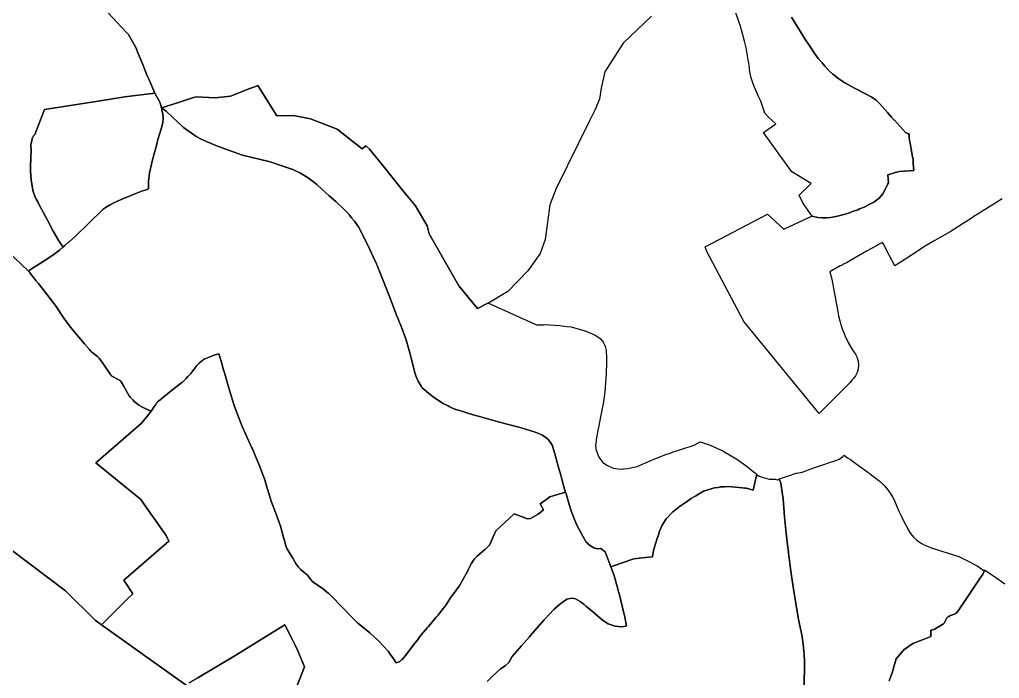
# Model space of a CAD drawing. Header units: inches. Extents: x 280195 to 293923, y 9098893 to 9120289.
# Drawn here: x 287875 to 289021, y 9115232 to 9116003 of the extents above; entities that cross this region are included whole.
import ezdxf

# ---------------------------------------------------------------- set-up
doc = ezdxf.new("R2010")
doc.units = ezdxf.units.IN
doc.header["$MEASUREMENT"] = 0
doc.layers.add('CIS', color=7, linetype='Continuous')

msp = doc.modelspace()

# ---------------------------------------------------------------- linework, layer by layer
at = {"layer": 'CIS'}
for points in [[(288777.773, 9116005.3842), (288788.0332, 9115989.0631), (288793.6923, 9115980.2822), (288799.287, 9115971.6015), (288805.0694, 9115962.6294), (288809.1866, 9115957.2088), (288813.6128, 9115951.9737), (288816.9818, 9115947.9888), (288820.0115, 9115944.7208), (288820.1154, 9115944.6117), (288822.2166, 9115942.4797), (288822.5353, 9115942.1857), (288826.348, 9115938.6691), (288833.117, 9115933.3457), (288840.3613, 9115928.69), (288841.1746, 9115928.2261), (288851.596, 9115922.3523), (288853.8092, 9115921.2042), (288854.7478, 9115920.7173), (288870.9602, 9115912.3075), (288871.7849, 9115911.8456), (288876.2636, 9115908.792), (288876.2821, 9115908.7772), (288877.2436, 9115907.8845), (288880.2372, 9115905.1051), (288880.801, 9115904.4831), (288890.0965, 9115893.9878), (288894.9106, 9115888.5524), (288898.1305, 9115884.9985), (288898.2505, 9115884.8662), (288911.1004, 9115870.6833), (288911.2147, 9115870.6015), (288913.8418, 9115869.2402), (288914.4188, 9115869.0915), (288915.3652, 9115868.8475), (288915.7174, 9115868.7567), (288915.6864, 9115868.3869), (288915.4198, 9115865.2048), (288915.8298, 9115861.041), (288916.5937, 9115858.2241), (288917.9369, 9115850.9477), (288919.5656, 9115842.1249), (288920.083, 9115839.3222), (288920.2748, 9115836.3664), (288920.8179, 9115827.9982), (288920.8351, 9115827.7294), (288920.8848, 9115826.1616), (288904.2216, 9115824.9971), (288899.2044, 9115823.9296), (288890.6645, 9115821.1542), (288891.3843, 9115811.8643), (288890.7435, 9115810.5446), (288885.2053, 9115799.1379), (288880.5876, 9115793.8436), (288874.3692, 9115789.2263), (288869.6807, 9115786.6189), (288862.8076, 9115783.4055), (288861.563, 9115782.8236), (288857.5861, 9115781.2169), (288855.4678, 9115780.361), (288851.76, 9115778.994), (288849.4348, 9115778.1368), (288845.7824, 9115776.7903), (288843.2774, 9115775.8668), (288837.6132, 9115774.143), (288833.1437, 9115773.0644), (288829.7458, 9115772.224), (288827.8824, 9115771.9141), (288823.6726, 9115771.2135), (288818.9099, 9115770.9548), (288816.9556, 9115770.8487), (288815.2642, 9115770.7568), (288813.6128, 9115770.8717), (288808.8833, 9115771.2009), (288808.6819, 9115771.2511), (288802.2386, 9115772.8554), (288791.5178, 9115787.5194), (288787.0313, 9115797.2164), (288800.9981, 9115810.7891), (288778.1406, 9115824.4284), (288745.0676, 9115870.3998), (288759.6723, 9115880.8906), (288750.9292, 9115888.3499), (288746.8211, 9115893.305), (288742.0162, 9115907.0689), (288739.497, 9115912.8636), (288734.7571, 9115923.7665), (288733.1822, 9115927.3893), (288730.8063, 9115934.3105), (288729.206, 9115941.451), (288728.401, 9115948.7243), (288728.3848, 9115949.0307), (288727.9182, 9115951.8589), (288727.3092, 9115955.5506), (288724.9887, 9115969.6174), (288722.9731, 9115977.4691), (288719.5821, 9115990.6781), (288718.495, 9115993.7903), (288708.3929, 9116022.7103)], [(287974.24, 9116015.0276), (287993.367, 9115994.3119), (288002.3398, 9115984.9872), (288010.7848, 9115970.7363), (288012.1033, 9115967.184), (288012.7887, 9115965.8611), (288018.6055, 9115952.0663), (288024.4899, 9115936.9044), (288025.7482, 9115933.662), (288026.4748, 9115932.0389), (288033.4343, 9115916.4933), (288030.8343, 9115916.1813), (288029.9012, 9115916.0693), (287998.3993, 9115912.2885), (287967.0549, 9115907.3396), (287904.209, 9115897.4171), (287892.9623, 9115868.1565), (287892.9526, 9115868.1514), (287892.1355, 9115867.5793), (287891.4302, 9115866.8739), (287890.858, 9115866.0569), (287890.4365, 9115865.1528), (287890.2625, 9115864.5845), (287888.5265, 9115857.6458), (287888.2885, 9115856.6943), (287888.5788, 9115848.2241), (287888.2322, 9115842.7912), (287888.1125, 9115838.0331), (287888, 9115833.5666), (287888.0397, 9115828.5792), (287888.0644, 9115825.4638), (287888.7611, 9115815.137), (287890.6258, 9115803.038), (287891.2566, 9115800.2774), (287892.8901, 9115796.1922), (287894.6662, 9115792.7404), (287896.3393, 9115789.4886), (287897.6241, 9115786.9914), (287905.5178, 9115772.4142), (287907.9218, 9115767.9746), (287914.2781, 9115755.3012), (287921.0115, 9115743.994), (287924.8705, 9115738.2305), (287925.4991, 9115737.2858), (287925.7509, 9115736.6216), (287921.7019, 9115733.1707), (287913.9473, 9115727.2336), (287902.5808, 9115719.6462), (287886.7413, 9115709.4673), (287886.5727, 9115709.3588), (287885.3981, 9115708.6041), (287885.0443, 9115708.904), (287877.8721, 9115715.7001), (287850.9738, 9115741.1874)], [(288614.335, 9116006.6147), (288580.9313, 9115974.8647), (288576.7992, 9115968.4366), (288559.5331, 9115941.5767), (288555.2998, 9115922.5266), (288553.1832, 9115909.5621), (288548.1561, 9115897.3912), (288541.5491, 9115884.124), (288528.6298, 9115858.1799), (288502.7005, 9115805.2631), (288495.2921, 9115786.2131), (288490.0005, 9115745.4671), (288483.915, 9115729.0629), (288469.6275, 9115708.9546), (288446.0795, 9115684.6129), (288423.6564, 9115671.1453), (288423.3932, 9115671.2656), (288410.4948, 9115664.651), (288388.9973, 9115691.4401), (288355.6698, 9115749.5253), (288354.2707, 9115751.9637), (288351.6248, 9115761.5548), (288338.0649, 9115784.706), (288326.5545, 9115798.9131), (288316.6441, 9115811.1454), (288303.3383, 9115827.5684), (288284.2882, 9115850.9842), (288279.9888, 9115854.9529), (288275.6893, 9115851.6456), (288246.585, 9115874.466), (288215.2046, 9115886.643), (288195.418, 9115890.3365), (288175.8588, 9115889.8869), (288153.7097, 9115925.7131), (288149.1411, 9115923.7714), (288144.249, 9115921.8373), (288121.987, 9115913.0362), (288103.6737, 9115911.1417), (288081.5716, 9115912.4047), (288078.6617, 9115911.466), (288061.9954, 9115906.0897), (288041.0916, 9115899.5004), (288039.8768, 9115903.7116), (288039.5755, 9115904.6063), (288039.096, 9115906.0309), (288033.7191, 9115915.9669), (288033.4343, 9115916.4933), (288026.4748, 9115932.0389), (288025.7482, 9115933.662), (288024.4899, 9115936.9044), (288018.6055, 9115952.0663), (288012.7887, 9115965.8611), (288012.1033, 9115967.184), (288010.7848, 9115970.7363), (288002.3398, 9115984.9872), (287993.367, 9115994.3119), (287974.24, 9116015.0276)], [(289024.451, 9115793.1713), (289016.8309, 9115788.4884), (289004.3687, 9115780.7101), (288994.4164, 9115774.4904), (288992.9384, 9115773.5668), (288987.9265, 9115770.1691), (288978.8886, 9115764.0423), (288963.4101, 9115754.3591), (288951.1862, 9115747.295), (288945.7117, 9115744.3494), (288933.4851, 9115737.1355), (288925.9109, 9115732.2717), (288924.833, 9115731.5795), (288912.847, 9115723.4836), (288905.1589, 9115718.6707), (288898.837, 9115714.7132), (288892.2315, 9115727.0691), (288891.2504, 9115728.9044), (288885.3439, 9115739.9527), (288884.1847, 9115742.0843), (288879.5319, 9115739.5174), (288877.1765, 9115738.2179), (288865.7839, 9115731.9328), (288842.1247, 9115718.3983), (288839.6758, 9115717.0905), (288838.4266, 9115716.4233), (288835.3773, 9115714.7949), (288835.0471, 9115714.6031), (288822.9005, 9115707.551), (288824.9355, 9115699.2591), (288831.6289, 9115663.3115), (288832.9162, 9115656.398), (288834.7964, 9115648.6682), (288835.7245, 9115645.5697), (288836.7354, 9115642.49), (288837.9864, 9115639.284), (288840.1872, 9115633.6438), (288840.3376, 9115633.2583), (288844.6898, 9115624.3556), (288849.7623, 9115615.8427), (288852.0201, 9115612.5107), (288852.7832, 9115611.3544), (288854.7521, 9115607.4002), (288854.8366, 9115607.1032), (288855.961, 9115603.1517), (288856.3685, 9115598.7532), (288855.961, 9115594.3547), (288854.752, 9115590.106), (288852.7832, 9115586.1518), (288850.8734, 9115583.4927), (288848.6194, 9115580.8874), (288846.4205, 9115578.3458), (288843.5376, 9115575.0138), (288810.249, 9115542.2611), (288722.1483, 9115649.8182), (288678.5237, 9115732.3161), (288677.0651, 9115736.8377), (288749.9614, 9115775.1787), (288769.0114, 9115757.7162), (288793.0906, 9115768.6873), (288801.8926, 9115772.6977), (288802.2386, 9115772.8554), (288808.6819, 9115771.2511), (288808.8833, 9115771.2009), (288813.6128, 9115770.8717), (288815.2642, 9115770.7568), (288816.9556, 9115770.8487), (288818.9099, 9115770.9548), (288823.6726, 9115771.2135), (288827.8824, 9115771.9141), (288829.7458, 9115772.224), (288833.1437, 9115773.0644), (288837.6132, 9115774.143), (288843.2774, 9115775.8668), (288845.7824, 9115776.7903), (288849.4348, 9115778.1368), (288851.76, 9115778.994), (288855.4678, 9115780.361), (288857.5861, 9115781.2169), (288861.563, 9115782.8236), (288862.8076, 9115783.4055), (288869.6807, 9115786.6189), (288874.3692, 9115789.2263), (288880.5876, 9115793.8436), (288885.2053, 9115799.1379), (288890.7435, 9115810.5446), (288891.3843, 9115811.8643), (288890.6645, 9115821.1542), (288899.2044, 9115823.9296), (288904.2216, 9115824.9971), (288920.8848, 9115826.1616), (288920.8351, 9115827.7294), (288920.8179, 9115827.9982), (288920.2748, 9115836.3664), (288920.083, 9115839.3222), (288919.5656, 9115842.1249), (288917.9369, 9115850.9477), (288916.5937, 9115858.2241), (288915.8298, 9115861.041), (288915.4198, 9115865.2048), (288915.6864, 9115868.3869), (288915.7174, 9115868.7567), (288915.3652, 9115868.8475), (288914.4188, 9115869.0915), (288913.8418, 9115869.2402), (288911.2147, 9115870.6015), (288911.1004, 9115870.6833), (288898.2505, 9115884.8662), (288898.1305, 9115884.9985), (288894.9106, 9115888.5524), (288890.0965, 9115893.9878), (288880.801, 9115904.4831), (288880.2372, 9115905.1051), (288877.2436, 9115907.8845), (288876.2821, 9115908.7772), (288876.2636, 9115908.792), (288871.7849, 9115911.8456), (288870.9602, 9115912.3075), (288854.7478, 9115920.7173), (288853.8092, 9115921.2042), (288851.596, 9115922.3523), (288841.1746, 9115928.2261), (288840.3613, 9115928.69), (288833.117, 9115933.3457), (288826.348, 9115938.6691), (288822.5353, 9115942.1857), (288822.2166, 9115942.4797), (288820.1154, 9115944.6117), (288820.0115, 9115944.7208), (288816.9818, 9115947.9888), (288813.6128, 9115951.9737), (288809.1866, 9115957.2088), (288805.0694, 9115962.6294), (288799.287, 9115971.6015), (288793.6923, 9115980.2822), (288788.0332, 9115989.0631), (288777.773, 9116005.3842)], [(287850.9738, 9115741.1874), (287877.8721, 9115715.7001), (287885.0443, 9115708.904), (287885.3981, 9115708.6041), (287885.5187, 9115708.4545), (287886.6077, 9115707.1926), (287887.0314, 9115706.7016), (287894.2837, 9115697.7237), (287897.103, 9115694.2338), (287898.5123, 9115692.4285), (287909.4504, 9115678.4173), (287914.2531, 9115671.8555), (287917.7864, 9115667.0282), (287926.8915, 9115653.4902), (287934.6506, 9115642.9549), (287944.2255, 9115631.1405), (287950.8732, 9115623.5148), (287956.8037, 9115616.7115), (287958.4995, 9115614.8344), (287959.7335, 9115613.7839), (287966.1789, 9115608.842), (287966.5819, 9115608.51), (287968.2992, 9115606.6078), (287973.1283, 9115599.7265), (287977.1288, 9115593.7857), (287977.133, 9115593.7794), (287981.3119, 9115587.5737), (287981.3713, 9115587.4672), (287981.7886, 9115586.8713), (287982.303, 9115586.3569), (287982.8989, 9115585.9396), (287983.0081, 9115585.8787), (287992.029, 9115581.025), (287992.1, 9115580.9848), (287992.7341, 9115580.5408), (287993.2815, 9115579.9937), (287993.7254, 9115579.3596), (287993.7639, 9115579.2915), (287996.4693, 9115574.409), (288003.456, 9115562.7978), (288004.4315, 9115561.2832), (288004.9209, 9115560.7562), (288008.0049, 9115557.7515), (288009.2633, 9115556.2791), (288010.4336, 9115555.2476), (288014.6139, 9115552.0071), (288017.2354, 9115550.3507), (288022.8638, 9115547.5001), (288028.8827, 9115544.6641), (288023.4961, 9115537.8827), (288017.4631, 9115530.2876), (287964.2818, 9115484.25), (287995.7766, 9115458.72), (288016.6694, 9115441.7843), (288046.4351, 9115399.3186), (288049.7033, 9115392.9011), (287997.1383, 9115347.2892), (288007.7217, 9115331.4142), (287999.7842, 9115323.8074), (287971.0391, 9115295.1404), (287963.5346, 9115300.5039), (287963.1618, 9115300.8739), (287928.8565, 9115334.9131), (287842.8335, 9115399.4304)], [(288070.122, 9115224.3101), (288054.934, 9115235.1801), (287971.0391, 9115295.1404), (287999.7842, 9115323.8074), (288007.7217, 9115331.4142), (287997.1383, 9115347.2892), (288049.7033, 9115392.9011), (288046.4351, 9115399.3186), (288016.6694, 9115441.7843), (287995.7766, 9115458.72), (287964.2818, 9115484.25), (288017.4631, 9115530.2876), (288023.4961, 9115537.8827), (288028.8827, 9115544.6641), (288028.9212, 9115544.646), (288033.8397, 9115551.6349), (288034.5961, 9115552.7097), (288036.0254, 9115555.2952), (288036.0555, 9115555.3486), (288036.3845, 9115555.8184), (288036.79, 9115556.2239), (288037.2599, 9115556.5529), (288037.4342, 9115556.6467), (288052.2554, 9115568.6973), (288064.9025, 9115578.3495), (288065.5174, 9115578.8293), (288069.5289, 9115582.5514), (288069.9388, 9115583.0007), (288071.7775, 9115585.2195), (288075.3399, 9115588.6773), (288082.6097, 9115598.3629), (288085.0177, 9115600.9958), (288087.8507, 9115603.093), (288089.0709, 9115603.9114), (288090.0119, 9115604.7389), (288090.8938, 9115605.5146), (288100.7212, 9115609.4251), (288101.567, 9115609.7538), (288107.8082, 9115611.6986), (288108.0114, 9115611.7619), (288108.2592, 9115611.8224), (288110.4767, 9115604.2625), (288110.7888, 9115603.1987), (288111.2427, 9115601.6508), (288111.2605, 9115601.5904), (288113.776, 9115593.0148), (288114.023, 9115592.1236), (288115.8214, 9115585.6352), (288118.1971, 9115577.0637), (288124.1445, 9115557.8232), (288126.1676, 9115551.2779), (288126.1676, 9115551.2779), (288130.1517, 9115540.7747), (288135.7308, 9115526.0672), (288146.3325, 9115502.7367), (288146.9597, 9115501.3563), (288151.89, 9115490.1838), (288155.0633, 9115482.9927), (288161.874, 9115464.4346), (288163.6243, 9115458.72), (288167.1121, 9115447.3329), (288169.4836, 9115439.5902), (288174.6156, 9115426.2154), (288174.8377, 9115425.6366), (288180.2753, 9115410.263), (288184.1128, 9115395.9063), (288184.4121, 9115394.7866), (288186.014, 9115388.7935), (288186.0332, 9115388.7217), (288186.0553, 9115388.6775), (288187.6018, 9115384.337), (288191.8243, 9115377.1237), (288194.6209, 9115373.0362), (288196.7214, 9115369.4836), (288198.0664, 9115366.8286), (288200.7897, 9115362.9394), (288203.2173, 9115360.4722), (288203.2602, 9115360.4095), (288203.3698, 9115360.3172), (288203.8118, 9115359.868), (288211.3869, 9115353.3002), (288211.7427, 9115353.0303), (288212.8187, 9115351.9424), (288213.2634, 9115351.4926), (288213.6094, 9115351.0184), (288213.991, 9115350.4087), (288214.7475, 9115349.1876), (288217.3448, 9115346.0229), (288220.5096, 9115343.4257), (288221.5143, 9115342.7949), (288223.3115, 9115341.7095), (288230.5293, 9115336.7651), (288236.5536, 9115331.7626), (288237.2601, 9115331.176), (288243.1568, 9115325.306), (288248.3635, 9115319.7362), (288254.6344, 9115313.2587), (288261.9177, 9115305.8765), (288264.1156, 9115303.6489), (288270.1802, 9115297.5019), (288274.515, 9115294.0311), (288284.7444, 9115285.8403), (288285.2665, 9115285.3539), (288293.9506, 9115277.2636), (288295.8559, 9115275.4885), (288300.9221, 9115269.9246), (288306.5621, 9115263.7304), (288308.6982, 9115260.6425), (288311.6847, 9115256.3253), (288315.6716, 9115250.5619), (288316.6493, 9115250.839), (288319.6803, 9115252.2652), (288322.2613, 9115254.4004), (288322.5148, 9115254.678), (288324.1355, 9115256.5042), (288326.9551, 9115259.6813), (288334.6073, 9115270.16), (288341.1527, 9115278.4203), (288342.634, 9115280.3424), (288346.7292, 9115285.656), (288347.4825, 9115286.6334), (288352.0914, 9115291.8429), (288353.2453, 9115293.1471), (288362.4323, 9115303.8585), (288364.5494, 9115306.4484), (288369.0804, 9115311.9907), (288373.3911, 9115317.2636), (288378.3038, 9115325.4766), (288378.7028, 9115325.9978), (288382.6703, 9115331.1799), (288389.0944, 9115340.148), (288395.7077, 9115351.8538), (288399.2261, 9115358.0947), (288399.879, 9115359.2526), (288401.009, 9115361.6078), (288403.1856, 9115366.1441), (288406.0404, 9115370.4254), (288407.1343, 9115372.0488), (288408.4968, 9115373.4462), (288410.4807, 9115375.1455), (288419.3613, 9115382.9807), (288419.4632, 9115383.0829), (288424.6518, 9115388.2676), (288432.1386, 9115404.8735), (288453.4823, 9115424.7446), (288469.0793, 9115419.0304), (288472.7682, 9115419.451), (288481.8193, 9115424.3881), (288488.0071, 9115429.4505), (288483.8557, 9115436.4119), (288492.1109, 9115442.1269), (288495.2859, 9115444.5082), (288513.6441, 9115450.0485), (288513.7469, 9115449.6831), (288514.2003, 9115448.0725), (288518.3085, 9115434.5702), (288520.1818, 9115428.4134), (288523.3684, 9115420.2939), (288524.1507, 9115418.3005), (288527.0639, 9115410.8775), (288534.0857, 9115397.7588), (288537.8797, 9115391.7827), (288539.5342, 9115389.9282), (288541.044, 9115388.6891), (288541.3188, 9115388.4636), (288542.8454, 9115387.2108), (288546.6232, 9115385.1917), (288550.722, 9115383.9484), (288551.0248, 9115383.8903), (288554.6315, 9115384.2155), (288554.7933, 9115384.2795), (288560.0591, 9115380.4979), (288561.2643, 9115377.0514), (288561.8207, 9115375.2813), (288566.6148, 9115362.8318), (288570.4682, 9115352.825), (288570.6482, 9115352.3574), (288574.6822, 9115337.2595), (288574.7033, 9115337.1807), (288575.3825, 9115334.6385), (288575.8056, 9115333.0552), (288582.8472, 9115304.1105), (288585.0098, 9115293.8123), (288583.9, 9115293.2887), (288579.6747, 9115292.5915), (288571.5969, 9115293.4208), (288563.6596, 9115296.3306), (288557.0247, 9115300.3994), (288551.0285, 9115305.4555), (288544.6152, 9115310.8967), (288537.2687, 9115316.8994), (288535.3212, 9115318.635), (288533.5379, 9115320.2243), (288531.0983, 9115322.0287), (288531.0731, 9115322.0473), (288530.9194, 9115322.1279), (288530.8769, 9115322.1514), (288525.2978, 9115325.2379), (288521.955, 9115326.0152), (288518.6899, 9115325.9373), (288515.3159, 9115324.875), (288506.4159, 9115318.7443), (288500.3506, 9115313.3388), (288488.6155, 9115300.9458), (288474.5731, 9115284.7953), (288471.4224, 9115281.1646), (288462.2203, 9115270.5598), (288451.2347, 9115257.8995), (288447.1471, 9115251.0438), (288442.9278, 9115247.0886), (288437.5916, 9115243.6894), (288427.7138, 9115234.4709), (288422.0067, 9115228.6544)], [(288792.3922, 9115217.9136), (288792.9665, 9115242.5208), (288793.2478, 9115248.6938), (288793.262, 9115250.3344), (288793.2643, 9115250.5943), (288793.2531, 9115252.1627), (288792.8668, 9115260.652), (288792.5454, 9115263.6666), (288792.0111, 9115268.6781), (288790.2788, 9115281.3535), (288786.2664, 9115301.2101), (288784.2429, 9115313.3551), (288783.1778, 9115319.7478), (288783.0935, 9115320.2539), (288781.5786, 9115329.3462), (288778.0688, 9115352.3092), (288775.9891, 9115366.7189), (288774.3855, 9115379.2063), (288774.2786, 9115380.0389), (288773.1665, 9115388.699), (288771.7327, 9115401.9411), (288769.9175, 9115421.225), (288768.0145, 9115442.4273), (288765.9615, 9115457.8059), (288765.5655, 9115460.54), (288764.3298, 9115463.9356), (288763.5133, 9115465.367), (288764.0686, 9115465.6138), (288766.31, 9115466.4529), (288770.8732, 9115468.1613), (288774.3276, 9115469.2786), (288783.2056, 9115472.15), (288784.1194, 9115472.3303), (288790.402, 9115473.5695), (288793.7809, 9115474.7558), (288794.6261, 9115474.9162), (288801.8954, 9115477.6046), (288813.2876, 9115481.6043), (288824.7295, 9115485.443), (288826.2265, 9115485.9452), (288829.356, 9115486.9951), (288829.373, 9115487.0006), (288831.6397, 9115487.9695), (288833.6647, 9115488.835), (288837.5599, 9115491.4063), (288838.09, 9115491.8773), (288839.6311, 9115493.2466), (288839.7767, 9115493.1064), (288843.453, 9115490.1746), (288846.3354, 9115488.5684), (288846.8892, 9115488.2598), (288850.3345, 9115485.7593), (288860.3466, 9115478.4928), (288864.5036, 9115475.4757), (288865.0748, 9115475.0611), (288867.6836, 9115473.1107), (288870.9957, 9115470.6346), (288871.1937, 9115470.4864), (288876.5587, 9115466.4754), (288880.5557, 9115463.3658), (288881.5706, 9115462.5473), (288886.3474, 9115458.0616), (288887.1359, 9115457.1085), (288890.5245, 9115453.0125), (288890.7831, 9115452.6591), (288894.2434, 9115447.9297), (288895.4656, 9115445.8448), (288896.5111, 9115444.0613), (288896.8117, 9115443.366), (288898.6454, 9115439.1257), (288903.4786, 9115428.0432), (288905.0837, 9115424.7261), (288906.2489, 9115422.318), (288910.2165, 9115414.3559), (288913.4522, 9115408.0448), (288914.5194, 9115406.1773), (288917.1873, 9115401.6418), (288920.7889, 9115397.3731), (288924.3906, 9115394.1717), (288928.9261, 9115390.9702), (288933.0257, 9115388.5513), (288934.9288, 9115387.6353), (288937.7301, 9115386.5682), (288941.4651, 9115384.9676), (288973.6133, 9115374.8294), (288983.0929, 9115370.3956), (288995.0415, 9115363.9923), (289003.225, 9115358.005), (289003.1742, 9115357.75), (289001.9437, 9115354.9171), (289001.6148, 9115354.4075), (288995.0258, 9115344.331), (288982.4649, 9115325.6999), (288973.7415, 9115312.5608), (288972.9082, 9115311.4169), (288970.3344, 9115308.8432), (288967.2525, 9115306.9067), (288964.0012, 9115305.7477), (288963.0962, 9115305.4751), (288961.7741, 9115304.8587), (288960.5793, 9115304.022), (288959.704, 9115303.1714), (288957.3963, 9115298.3316), (288957.2148, 9115297.9867), (288956.7195, 9115297.2792), (288956.1087, 9115296.6684), (288955.5628, 9115296.2705), (288947.8514, 9115291.6471), (288944.6766, 9115289.7436), (288944.5678, 9115289.6796), (288943.3577, 9115289.1154), (288942.0682, 9115288.7699), (288940.7382, 9115288.6535), (288940.9186, 9115281.368), (288933.1418, 9115278.3113), (288919.8669, 9115273.0933), (288909.3154, 9115265.6252), (288900.4784, 9115255.1673), (288896.7827, 9115243.0022), (288895.9218, 9115240.1685), (288892.3145, 9115229.7261)], [(288422.0067, 9115228.6544), (288427.7138, 9115234.4709), (288437.5916, 9115243.6894), (288442.9278, 9115247.0886), (288447.1471, 9115251.0438), (288451.2347, 9115257.8995), (288462.2203, 9115270.5598), (288471.4224, 9115281.1646), (288474.5731, 9115284.7953), (288488.6155, 9115300.9458), (288500.3506, 9115313.3388), (288506.4159, 9115318.7443), (288515.3159, 9115324.875), (288518.6899, 9115325.9373), (288521.955, 9115326.0152), (288525.2978, 9115325.2379), (288530.8769, 9115322.1514), (288530.9194, 9115322.1279), (288531.0731, 9115322.0473), (288531.0983, 9115322.0287), (288533.5379, 9115320.2243), (288535.3212, 9115318.635), (288537.2687, 9115316.8994), (288544.6152, 9115310.8967), (288551.0285, 9115305.4555), (288557.0247, 9115300.3994), (288563.6596, 9115296.3306), (288571.5969, 9115293.4208), (288579.6747, 9115292.5915), (288583.9, 9115293.2887), (288585.0098, 9115293.8123), (288582.8472, 9115304.1105), (288575.8056, 9115333.0552), (288575.3825, 9115334.6385), (288574.7033, 9115337.1807), (288574.6822, 9115337.2595), (288570.6482, 9115352.3574), (288570.4682, 9115352.825), (288566.6148, 9115362.8318), (288569.6095, 9115363.8698), (288593.4927, 9115372.1515), (288603.5469, 9115373.4744), (288615.2339, 9115374.5952), (288615.8065, 9115377.5449), (288616.9833, 9115383.4271), (288619.5646, 9115392.2314), (288620.5531, 9115395.1686), (288621.4079, 9115397.7086), (288622.2976, 9115400.3527), (288623.6262, 9115404.3752), (288626.549, 9115411.4339), (288631.4072, 9115418.8341), (288639.1501, 9115427.1451), (288648.2592, 9115434.09), (288653.4666, 9115437.6192), (288660.746, 9115442.5528), (288665.9838, 9115445.8166), (288674.8271, 9115451.0916), (288679.9509, 9115452.9512), (288683.9243, 9115454.0194), (288687.997, 9115455.1144), (288692.0361, 9115455.7426), (288694.8286, 9115456.177), (288699.5883, 9115456.3796), (288703.7476, 9115456.5566), (288716.4997, 9115455.57), (288720.7503, 9115455.0767), (288723.277, 9115454.845), (288725.3047, 9115454.6593), (288733.0849, 9115452.5342), (288737.0911, 9115469.5204), (288737.4229, 9115470.9274), (288740.2559, 9115468.7466), (288743.4812, 9115467.7859), (288743.4812, 9115467.7859), (288751.8839, 9115465.2651), (288755.6651, 9115465.2651), (288757.681, 9115465.2651), (288759.0262, 9115465.2651), (288761.0149, 9115464.7204), (288761.7189, 9115464.5276), (288761.7651, 9115464.5499), (288763.5133, 9115465.367), (288764.3298, 9115463.9356), (288765.5655, 9115460.54), (288765.9615, 9115457.8059), (288768.0145, 9115442.4273), (288769.9175, 9115421.225), (288771.7327, 9115401.9411), (288773.1665, 9115388.699), (288774.2786, 9115380.0389), (288774.3855, 9115379.2063), (288775.9891, 9115366.7189), (288778.0688, 9115352.3092), (288781.5786, 9115329.3462), (288783.0935, 9115320.2539), (288783.1778, 9115319.7478), (288784.2429, 9115313.3551), (288786.2664, 9115301.2101), (288790.2788, 9115281.3535), (288792.0111, 9115268.6781), (288792.5454, 9115263.6666), (288792.8668, 9115260.652), (288793.2531, 9115252.1627), (288793.2643, 9115250.5943), (288793.262, 9115250.3344), (288793.2478, 9115248.6938), (288792.9665, 9115242.5208), (288792.3922, 9115217.9136)], [(287842.8335, 9115399.4304), (287928.8565, 9115334.9131), (287963.1618, 9115300.8739), (287963.5346, 9115300.5039), (287971.0391, 9115295.1404), (288054.934, 9115235.1801), (288070.122, 9115224.3101)], [(288892.3145, 9115229.7261), (288895.9218, 9115240.1685), (288896.7827, 9115243.0022), (288900.4784, 9115255.1673), (288909.3154, 9115265.6252), (288919.8669, 9115273.0933), (288933.1418, 9115278.3113), (288940.9186, 9115281.368), (288940.7382, 9115288.6535), (288942.0682, 9115288.7699), (288943.3577, 9115289.1154), (288944.5678, 9115289.6796), (288944.6766, 9115289.7436), (288947.8514, 9115291.6471), (288955.5628, 9115296.2705), (288956.1087, 9115296.6684), (288956.7195, 9115297.2792), (288957.2148, 9115297.9867), (288957.3963, 9115298.3316), (288959.704, 9115303.1714), (288960.5793, 9115304.022), (288961.7741, 9115304.8587), (288963.0962, 9115305.4751), (288964.0012, 9115305.7477), (288967.2525, 9115306.9067), (288970.3344, 9115308.8432), (288972.9082, 9115311.4169), (288973.7415, 9115312.5608), (288982.4649, 9115325.6999), (288995.0258, 9115344.331), (289001.6148, 9115354.4075), (289001.9437, 9115354.9171), (289003.1742, 9115357.75), (289003.225, 9115358.005), (289003.5132, 9115359.4523), (289004.1869, 9115359.0913), (289015.2685, 9115351.4295), (289027.5197, 9115342.9591)], [(288073.5792, 9115227.0364), (288083.7109, 9115233.0881), (288128.0806, 9115259.59), (288185.2952, 9115294.9525), (288194.2273, 9115277.4018), (288196.8759, 9115272.1976), (288200.6601, 9115264.762), (288208.5337, 9115245.8565), (288195.7155, 9115214.0078)], [(288195.7155, 9115214.0078), (288208.5337, 9115245.8565), (288200.6601, 9115264.762), (288196.8759, 9115272.1976), (288194.2273, 9115277.4018), (288185.2952, 9115294.9525), (288128.0806, 9115259.59), (288083.7109, 9115233.0881), (288073.5792, 9115227.0364)]]:
    msp.add_lwpolyline(points, dxfattribs=at)
for points in [[(288153.7097, 9115925.7131), (288175.8588, 9115889.8869), (288195.418, 9115890.3365), (288215.2046, 9115886.643), (288246.585, 9115874.466), (288275.6893, 9115851.6456), (288279.9888, 9115854.9529), (288284.2882, 9115850.9842), (288303.3383, 9115827.5684), (288316.6441, 9115811.1454), (288326.5545, 9115798.9131), (288338.0649, 9115784.706), (288351.6248, 9115761.5548), (288354.2707, 9115751.9637), (288355.6698, 9115749.5253), (288388.9973, 9115691.4401), (288410.4948, 9115664.651), (288423.3932, 9115671.2656), (288423.6564, 9115671.1453), (288479.626, 9115645.571), (288487.9022, 9115645.8876), (288491.5925, 9115646.0703), (288495.0635, 9115645.8511), (288506.5726, 9115645.1205), (288515.289, 9115643.9289), (288520.201, 9115643.2573), (288535.1832, 9115638.9782), (288540.6312, 9115637.258), (288548.4073, 9115633.6124), (288550.3662, 9115632.4634), (288554.253, 9115629.7763), (288557.7969, 9115625.3192), (288559.2217, 9115622.2869), (288560.101, 9115620.3423), (288561.0482, 9115615.5647), (288561.2347, 9115613.0857), (288561.4135, 9115608.9886), (288561.4228, 9115608.2671), (288561.5228, 9115600.5859), (288561.4489, 9115597.9513), (288561.3096, 9115592.9786), (288561.1204, 9115588.7123), (288560.8645, 9115583.3783), (288560.0237, 9115572.4937), (288559.4756, 9115567.413), (288557.976, 9115555.8307), (288556.7766, 9115549.6883), (288554.5447, 9115538.2582), (288552.4372, 9115527.4647), (288551.8199, 9115524.3034), (288549.8023, 9115513.9704), (288548.8042, 9115504.6115), (288549.6443, 9115498.9486), (288549.7539, 9115497.9624), (288552.4608, 9115490.9321), (288557.3164, 9115484.8468), (288562.7041, 9115481.1418), (288569.5194, 9115478.0883), (288578.2516, 9115477.0656), (288581.1932, 9115477.2795), (288582.1477, 9115477.349), (288586.2896, 9115477.6501), (288597.2887, 9115479.9721), (288613.3909, 9115487.0777), (288617.1636, 9115488.7202), (288626.0735, 9115492.181), (288631.0408, 9115493.9656), (288636.1519, 9115495.8017), (288640.8113, 9115497.4756), (288649.6086, 9115500.5209), (288664.1475, 9115505.1172), (288671.2439, 9115508.938), (288682.8435, 9115504.981), (288698.5108, 9115497.8844), (288698.8097, 9115497.7491), (288713.9124, 9115488.721), (288723.5092, 9115481.9205), (288728.1976, 9115478.5649), (288728.5348, 9115478.2352), (288730.77, 9115476.0487), (288733.1072, 9115474.2496), (288735.6796, 9115472.2694), (288737.4229, 9115470.9274), (288737.0911, 9115469.5204), (288733.0849, 9115452.5342), (288725.3047, 9115454.6593), (288723.277, 9115454.8449), (288720.7503, 9115455.0766), (288716.4997, 9115455.57), (288703.7476, 9115456.5566), (288699.5883, 9115456.3796), (288694.8286, 9115456.177), (288692.0362, 9115455.7425), (288687.997, 9115455.1144), (288683.9243, 9115454.0193), (288679.9509, 9115452.9512), (288674.8271, 9115451.0916), (288665.9838, 9115445.8166), (288660.746, 9115442.5528), (288653.4666, 9115437.6192), (288648.2592, 9115434.0899), (288639.1501, 9115427.1451), (288631.4072, 9115418.8341), (288626.549, 9115411.4339), (288623.6262, 9115404.3751), (288622.2976, 9115400.3527), (288621.4079, 9115397.7086), (288620.5531, 9115395.1686), (288619.5646, 9115392.2314), (288616.9833, 9115383.4271), (288615.8065, 9115377.5449), (288615.2339, 9115374.5952), (288603.5469, 9115373.4744), (288593.4927, 9115372.1515), (288569.6095, 9115363.8698), (288566.6148, 9115362.8318), (288561.8207, 9115375.2813), (288561.2643, 9115377.0514), (288560.0591, 9115380.4979), (288554.7933, 9115384.2795), (288554.6315, 9115384.2155), (288551.0248, 9115383.8903), (288550.722, 9115383.9484), (288546.6232, 9115385.1917), (288542.8454, 9115387.2108), (288541.3188, 9115388.4636), (288541.044, 9115388.6891), (288539.5342, 9115389.9282), (288537.8797, 9115391.7827), (288534.0857, 9115397.7587), (288527.0639, 9115410.8774), (288524.1507, 9115418.3004), (288523.3684, 9115420.2939), (288520.1818, 9115428.4134), (288518.3085, 9115434.5702), (288514.2003, 9115448.0725), (288513.7469, 9115449.6831), (288513.6441, 9115450.0484), (288512.6255, 9115453.6671), (288509.3791, 9115465.2014), (288508.078, 9115469.8236), (288508.0065, 9115470.078), (288505.006, 9115480.5843), (288503.8549, 9115484.6743), (288500.9982, 9115494.8237), (288498.8121, 9115502.5902), (288498.2478, 9115504.1616), (288496.2287, 9115508.0782), (288493.5049, 9115511.5418), (288490.1748, 9115514.4274), (288489.9688, 9115514.5724), (288488.2944, 9115515.5822), (288486.681, 9115516.5554), (288484.5737, 9115517.5332), (288481.0605, 9115519.1635), (288479.1728, 9115519.844), (288470.5706, 9115522.5334), (288468.002, 9115523.3364), (288460.4764, 9115525.6893), (288434.741, 9115532.3697), (288413.0589, 9115538.3983), (288408.3597, 9115539.7049), (288400.6954, 9115542.0302), (288400.4617, 9115542.1011), (288393.3809, 9115544.2493), (288390.8783, 9115545.0086), (288384.1739, 9115547.3207), (288381.5345, 9115548.4861), (288377.4036, 9115550.31), (288376.1856, 9115550.8478), (288370.4615, 9115553.9485), (288368.2768, 9115555.2576), (288359.3385, 9115561.1995), (288350.8751, 9115567.8003), (288345.7689, 9115572.3176), (288344.6967, 9115573.8923), (288341.2292, 9115579.8984), (288338.4823, 9115586.2662), (288337.5875, 9115588.9361), (288337.5105, 9115589.1659), (288337.3347, 9115589.8921), (288333.2503, 9115606.7602), (288331.5069, 9115612.8577), (288326.827, 9115629.2246), (288320.0487, 9115646.8813), (288319.5042, 9115648.2998), (288317.515, 9115653.4814), (288316.0959, 9115657.1682), (288310.9706, 9115670.484), (288307.7654, 9115678.8111), (288296.4825, 9115707.4438), (288293.4069, 9115715.2485), (288292.6679, 9115716.8209), (288292.5154, 9115717.1453), (288292.4752, 9115717.2308), (288288.759, 9115725.1369), (288282.7398, 9115737.942), (288282.6538, 9115738.1117), (288271.3624, 9115760.3936), (288267.5254, 9115765.8808), (288266.7502, 9115766.8473), (288263.8228, 9115770.4967), (288261.1262, 9115773.8584), (288260.4906, 9115774.5332), (288254.1133, 9115781.3028), (288253.6023, 9115781.7693), (288247.3899, 9115787.4425), (288244.8298, 9115789.7735), (288237.1275, 9115796.6905), (288228.7459, 9115804.2177), (288222.5749, 9115809.7597), (288218.7789, 9115812.9411), (288217.6127, 9115813.7883), (288211.3987, 9115818.3031), (288203.5674, 9115822.9822), (288195.3482, 9115826.9403), (288192.6507, 9115828.0457), (288192.523, 9115828.098), (288178.5055, 9115832.7268), (288172.7551, 9115834.6257), (288172.7366, 9115834.6318), (288168.0328, 9115836.1851), (288135.6872, 9115844.208), (288120.4362, 9115849.5776), (288106.6172, 9115854.443), (288094.6766, 9115859.6456), (288086.8885, 9115863.039), (288081.1073, 9115866.4873), (288078.9874, 9115867.7518), (288078.807, 9115867.8842), (288067.0113, 9115876.5424), (288047.0225, 9115895.1107), (288043.9427, 9115897.6445), (288041.0916, 9115899.5004), (288061.9954, 9115906.0897), (288078.6617, 9115911.466), (288081.5716, 9115912.4047), (288103.6737, 9115911.1417), (288121.987, 9115913.0362), (288144.249, 9115921.8373), (288149.1411, 9115923.7714), (288153.7097, 9115925.7131)], [(288041.0916, 9115899.5004), (288041.661, 9115897.1449), (288042.5851, 9115891.8377), (288042.9019, 9115888.3874), (288042.9546, 9115886.6307), (288042.5545, 9115881.8024), (288042.0488, 9115879.3975), (288041.9297, 9115878.9296), (288040.8854, 9115874.825), (288036.5398, 9115860.9836), (288035.9259, 9115858.617), (288034.3422, 9115852.5113), (288030.7207, 9115838.5491), (288026.9204, 9115823.5917), (288025.8844, 9115813.185), (288025.8344, 9115812.6824), (288025.7481, 9115804.54), (288023.1538, 9115803.6933), (288018.7684, 9115802.262), (288009.0748, 9115798.4622), (288008.7146, 9115798.321), (288004.2808, 9115796.5831), (287995.6894, 9115792.9428), (287988.4531, 9115789.7292), (287988.1426, 9115789.5913), (287985.2733, 9115788.1662), (287980.2697, 9115785.6811), (287975.7298, 9115782.915), (287975.0586, 9115782.4793), (287973.0279, 9115780.7736), (287955.7359, 9115764.1392), (287940.3501, 9115749.5398), (287932.533, 9115742.5291), (287932.3231, 9115742.3408), (287928.0373, 9115738.5704), (287925.7509, 9115736.6216), (287925.4991, 9115737.2858), (287924.8705, 9115738.2305), (287921.0115, 9115743.994), (287914.2781, 9115755.3012), (287907.9218, 9115767.9746), (287905.5178, 9115772.4142), (287897.6241, 9115786.9914), (287896.3393, 9115789.4886), (287894.6662, 9115792.7404), (287892.8901, 9115796.1922), (287891.2566, 9115800.2774), (287890.6258, 9115803.038), (287888.7611, 9115815.137), (287888.0644, 9115825.4638), (287888.0397, 9115828.5792), (287888, 9115833.5666), (287888.1125, 9115838.0331), (287888.2322, 9115842.7912), (287888.5788, 9115848.2241), (287888.2885, 9115856.6943), (287888.5265, 9115857.6458), (287890.2625, 9115864.5845), (287890.4365, 9115865.1528), (287890.858, 9115866.0569), (287891.4302, 9115866.8739), (287892.1355, 9115867.5793), (287892.9526, 9115868.1514), (287892.9623, 9115868.1565), (287904.209, 9115897.4171), (287967.0549, 9115907.3396), (287998.3993, 9115912.2885), (288029.9012, 9115916.0693), (288030.8343, 9115916.1813), (288033.4343, 9115916.4933), (288033.7191, 9115915.9669), (288039.096, 9115906.0309), (288039.5755, 9115904.6063), (288039.8768, 9115903.7116), (288041.0916, 9115899.5004)], [(288331.5069, 9115612.8577), (288333.2503, 9115606.7602), (288337.3347, 9115589.8921), (288337.5105, 9115589.1659), (288337.5875, 9115588.9361), (288338.4823, 9115586.2662), (288341.2292, 9115579.8984), (288344.6967, 9115573.8923), (288345.7689, 9115572.3176), (288350.8751, 9115567.8003), (288359.3385, 9115561.1995), (288368.2768, 9115555.2576), (288370.4615, 9115553.9485), (288376.1856, 9115550.8478), (288377.4036, 9115550.31), (288381.5345, 9115548.4861), (288384.1739, 9115547.3207), (288390.8783, 9115545.0086), (288393.3809, 9115544.2493), (288400.4617, 9115542.1011), (288400.6954, 9115542.0302), (288408.3597, 9115539.7049), (288413.0589, 9115538.3983), (288434.741, 9115532.3697), (288460.4764, 9115525.6893), (288468.002, 9115523.3364), (288470.5706, 9115522.5334), (288479.1728, 9115519.844), (288481.0605, 9115519.1635), (288484.5737, 9115517.5332), (288486.681, 9115516.5554), (288488.2944, 9115515.5822), (288489.9688, 9115514.5724), (288490.1748, 9115514.4274), (288493.5049, 9115511.5418), (288496.2287, 9115508.0782), (288498.2478, 9115504.1616), (288498.8121, 9115502.5902), (288500.9982, 9115494.8237), (288503.8549, 9115484.6743), (288505.006, 9115480.5843), (288508.0065, 9115470.078), (288508.078, 9115469.8236), (288509.3791, 9115465.2014), (288512.6255, 9115453.6671), (288513.6441, 9115450.0485), (288495.2859, 9115444.5082), (288492.1109, 9115442.1269), (288483.8557, 9115436.4119), (288488.0071, 9115429.4505), (288481.8193, 9115424.3881), (288472.7682, 9115419.451), (288469.0793, 9115419.0304), (288453.4823, 9115424.7446), (288432.1386, 9115404.8735), (288424.6518, 9115388.2676), (288419.4632, 9115383.0829), (288419.3613, 9115382.9807), (288410.4807, 9115375.1455), (288408.4968, 9115373.4462), (288407.1343, 9115372.0488), (288406.0404, 9115370.4254), (288403.1856, 9115366.1441), (288401.009, 9115361.6078), (288399.879, 9115359.2526), (288399.2261, 9115358.0947), (288395.7077, 9115351.8538), (288389.0944, 9115340.148), (288382.6703, 9115331.1799), (288378.7028, 9115325.9978), (288378.3038, 9115325.4766), (288373.3911, 9115317.2636), (288369.0804, 9115311.9907), (288364.5494, 9115306.4484), (288362.4323, 9115303.8585), (288353.2453, 9115293.1471), (288352.0914, 9115291.8429), (288347.4825, 9115286.6334), (288346.7292, 9115285.656), (288342.634, 9115280.3424), (288341.1527, 9115278.4203), (288334.6073, 9115270.16), (288326.9551, 9115259.6813), (288324.1355, 9115256.5042), (288322.5148, 9115254.678), (288322.2613, 9115254.4004), (288319.6803, 9115252.2652), (288316.6493, 9115250.839), (288315.6716, 9115250.5619), (288311.6847, 9115256.3253), (288308.6982, 9115260.6425), (288306.5621, 9115263.7304), (288300.9221, 9115269.9246), (288295.8559, 9115275.4885), (288293.9506, 9115277.2636), (288285.2665, 9115285.3539), (288284.7444, 9115285.8403), (288274.515, 9115294.0311), (288270.1802, 9115297.5019), (288264.1156, 9115303.6489), (288261.9177, 9115305.8765), (288254.6344, 9115313.2587), (288248.3635, 9115319.7362), (288243.1568, 9115325.306), (288237.2601, 9115331.176), (288236.5536, 9115331.7626), (288230.5293, 9115336.7651), (288223.3115, 9115341.7095), (288221.5143, 9115342.7949), (288220.5096, 9115343.4257), (288217.3448, 9115346.0229), (288214.7475, 9115349.1876), (288213.991, 9115350.4087), (288213.6094, 9115351.0184), (288213.2634, 9115351.4927), (288212.8187, 9115351.9425), (288211.7427, 9115353.0304), (288211.3869, 9115353.3003), (288203.8118, 9115359.8681), (288203.3698, 9115360.3173), (288203.2602, 9115360.4096), (288203.2173, 9115360.4723), (288200.7897, 9115362.9395), (288198.0664, 9115366.8287), (288196.7214, 9115369.4837), (288194.6208, 9115373.0364), (288191.8243, 9115377.1238), (288187.6018, 9115384.3371), (288186.0553, 9115388.6776), (288186.0332, 9115388.7218), (288186.014, 9115388.7936), (288184.4121, 9115394.7868), (288184.1128, 9115395.9064), (288180.2753, 9115410.2632), (288174.8377, 9115425.6367), (288174.6156, 9115426.2155), (288169.4836, 9115439.5903), (288167.1121, 9115447.333), (288163.6243, 9115458.7201), (288161.874, 9115464.4347), (288155.0633, 9115482.9928), (288151.89, 9115490.1839), (288146.9597, 9115501.3564), (288146.3325, 9115502.7369), (288135.7308, 9115526.0673), (288130.1517, 9115540.7747), (288126.1676, 9115551.2779), (288124.1445, 9115557.8232), (288118.1971, 9115577.0637), (288115.8214, 9115585.6352), (288114.023, 9115592.1236), (288113.776, 9115593.0148), (288111.2605, 9115601.5904), (288111.2427, 9115601.6508), (288110.7888, 9115603.1987), (288110.4767, 9115604.2625), (288108.2592, 9115611.8224), (288108.0114, 9115611.7619), (288107.8082, 9115611.6986), (288101.567, 9115609.7538), (288100.7212, 9115609.4251), (288090.8938, 9115605.5146), (288090.0119, 9115604.7389), (288089.0709, 9115603.9114), (288087.8507, 9115603.093), (288085.0177, 9115600.9958), (288082.6097, 9115598.3629), (288075.3399, 9115588.6773), (288071.7775, 9115585.2195), (288069.9388, 9115583.0007), (288069.5289, 9115582.5514), (288065.5174, 9115578.8293), (288064.9025, 9115578.3495), (288052.2554, 9115568.6973), (288037.4342, 9115556.6467), (288037.2599, 9115556.5529), (288036.79, 9115556.2239), (288036.3845, 9115555.8184), (288036.0555, 9115555.3486), (288036.0254, 9115555.2952), (288034.5961, 9115552.7097), (288033.8397, 9115551.6349), (288028.9212, 9115544.646), (288028.8827, 9115544.6641), (288022.8638, 9115547.5001), (288017.2354, 9115550.3507), (288014.6139, 9115552.0071), (288010.4336, 9115555.2476), (288009.2633, 9115556.2791), (288008.0049, 9115557.7515), (288004.9209, 9115560.7562), (288004.4315, 9115561.2832), (288003.456, 9115562.7978), (287996.4693, 9115574.409), (287993.7639, 9115579.2915), (287993.7254, 9115579.3596), (287993.2815, 9115579.9937), (287992.7341, 9115580.5408), (287992.1, 9115580.9848), (287992.029, 9115581.025), (287983.0081, 9115585.8787), (287982.8989, 9115585.9396), (287982.303, 9115586.3569), (287981.7886, 9115586.8713), (287981.3713, 9115587.4672), (287981.3119, 9115587.5737), (287977.133, 9115593.7794), (287977.1288, 9115593.7857), (287973.1283, 9115599.7265), (287968.2992, 9115606.6078), (287966.5819, 9115608.51), (287966.1789, 9115608.842), (287959.7335, 9115613.7839), (287958.4995, 9115614.8344), (287956.8037, 9115616.7115), (287950.8732, 9115623.5148), (287944.2255, 9115631.1405), (287934.6506, 9115642.9549), (287926.8915, 9115653.4902), (287917.7864, 9115667.0282), (287914.2531, 9115671.8555), (287909.4504, 9115678.4173), (287898.5123, 9115692.4285), (287897.103, 9115694.2338), (287894.2837, 9115697.7237), (287887.0314, 9115706.7016), (287886.6077, 9115707.1926), (287885.5187, 9115708.4545), (287885.3981, 9115708.6041), (287886.5727, 9115709.3588), (287886.7413, 9115709.4673), (287902.5808, 9115719.6462), (287913.9473, 9115727.2336), (287921.7019, 9115733.1707), (287925.7509, 9115736.6216), (287928.0373, 9115738.5704), (287932.3231, 9115742.3408), (287932.533, 9115742.5291), (287940.3501, 9115749.5398), (287955.7359, 9115764.1392), (287973.0279, 9115780.7736), (287975.0586, 9115782.4793), (287975.7298, 9115782.915), (287980.2697, 9115785.6811), (287985.2733, 9115788.1662), (287988.1426, 9115789.5913), (287988.4531, 9115789.7292), (287995.6894, 9115792.9428), (288004.2808, 9115796.5831), (288008.7146, 9115798.321), (288009.0748, 9115798.4622), (288018.7684, 9115802.262), (288023.1538, 9115803.6933), (288025.7481, 9115804.54), (288025.8344, 9115812.6824), (288025.8844, 9115813.185), (288026.9204, 9115823.5917), (288030.7207, 9115838.5491), (288034.3422, 9115852.5113), (288035.9259, 9115858.617), (288036.5398, 9115860.9836), (288040.8854, 9115874.825), (288041.9297, 9115878.9296), (288042.0488, 9115879.3975), (288042.5545, 9115881.8024), (288042.9546, 9115886.6307), (288042.9019, 9115888.3874), (288042.5851, 9115891.8377), (288041.661, 9115897.1449), (288041.0916, 9115899.5004), (288043.9427, 9115897.6445), (288047.0225, 9115895.1107), (288067.0113, 9115876.5424), (288078.807, 9115867.8842), (288078.9874, 9115867.7518), (288081.1073, 9115866.4873), (288086.8885, 9115863.039), (288094.6766, 9115859.6456), (288106.6172, 9115854.443), (288120.4362, 9115849.5776), (288135.6872, 9115844.208), (288168.0328, 9115836.1851), (288172.7366, 9115834.6318), (288172.7551, 9115834.6257), (288178.5055, 9115832.7268), (288192.523, 9115828.098), (288192.6507, 9115828.0457), (288195.3482, 9115826.9403), (288203.5674, 9115822.9822), (288211.3987, 9115818.3031), (288217.6127, 9115813.7883), (288218.7789, 9115812.9411), (288222.5749, 9115809.7597), (288228.7459, 9115804.2177), (288237.1275, 9115796.6905), (288244.8298, 9115789.7735), (288247.3899, 9115787.4425), (288253.6023, 9115781.7693), (288254.1133, 9115781.3028), (288260.4906, 9115774.5332), (288261.1262, 9115773.8584), (288263.8228, 9115770.4967), (288266.7502, 9115766.8473), (288267.5254, 9115765.8808), (288271.3624, 9115760.3936), (288282.6538, 9115738.1117), (288282.7398, 9115737.942), (288288.759, 9115725.1369), (288292.4752, 9115717.2308), (288292.5154, 9115717.1453), (288292.6679, 9115716.8209), (288293.4069, 9115715.2485), (288296.4825, 9115707.4438), (288307.7654, 9115678.8111), (288310.9706, 9115670.484), (288316.0959, 9115657.1682), (288317.515, 9115653.4814), (288319.5042, 9115648.2998), (288320.0487, 9115646.8813), (288326.827, 9115629.2246), (288331.5069, 9115612.8577)]]:
    msp.add_lwpolyline(points, close=True, dxfattribs=at)

doc.saveas('drawing.dxf')
